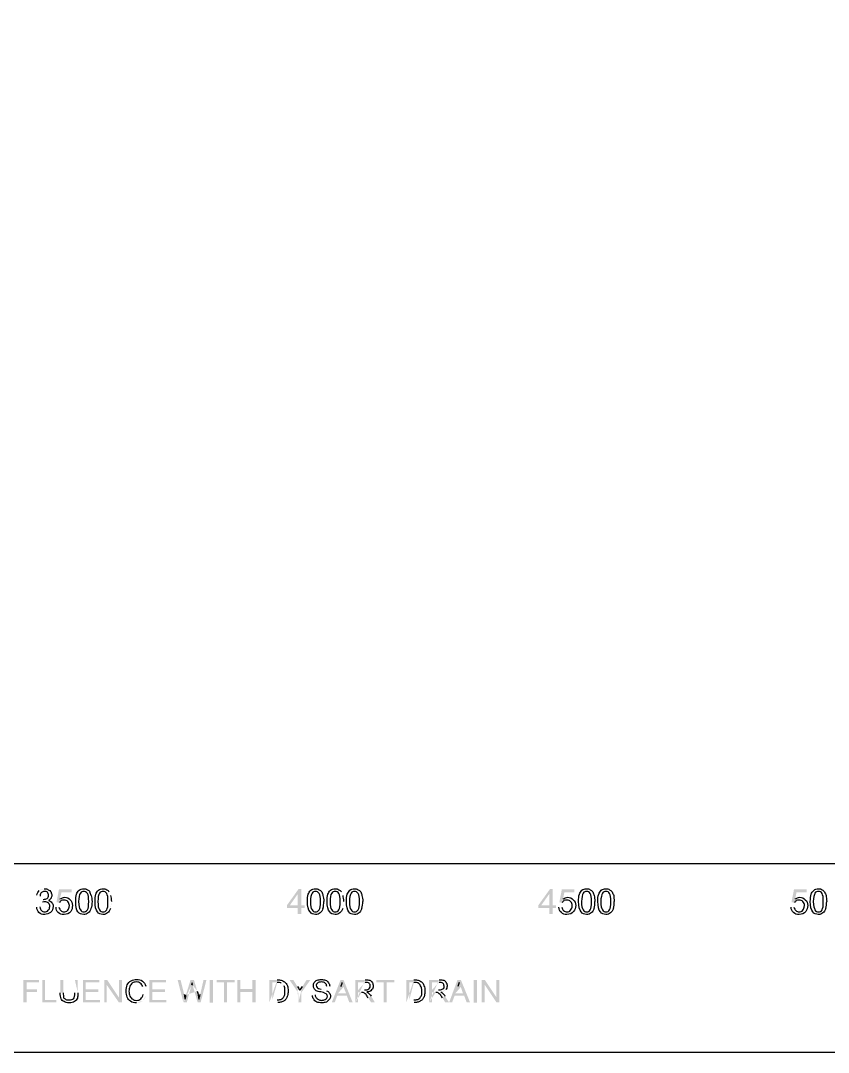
# Model space of a CAD drawing. Header units: feet. Extents: x -88.4 to -52.7, y -30 to -2.4.
# Drawn here: x -61.202 to -57.986, y -12.463 to -8.354 of the extents above; entities that cross this region are included whole.
import ezdxf

# ---------------------------------------------------------------- set-up
doc = ezdxf.new("R2010")
doc.units = ezdxf.units.FT
doc.header["$LTSCALE"] = 0.3
doc.header["$MEASUREMENT"] = 0
doc.layers.add('PDF_Geometry', color=7, linetype='Continuous')
doc.layers.add('PDF_Solid Fills', color=7, linetype='Continuous')

msp = doc.modelspace()

# ---------------------------------------------------------------- hatches: boundary and pattern name
at = {"layer": 'PDF_Solid Fills', "transparency": 33554559}
h = msp.add_hatch(color=256, dxfattribs=at)
h.paths.add_polyline_path([(-61.1375, -11.8856), (-61.1259, -11.8839)], flags=0)
h.paths.add_polyline_path([(-61.1142, -11.8656), (-61.1125, -11.8539)], flags=0)
h.paths.add_polyline_path([(-61.1242, -11.8406), (-61.1375, -11.8373)], flags=0)
h.paths.add_polyline_path([(-61.1075, -11.8122, 0.169271), (-61.1275, -11.8188)], flags=0)
h = msp.add_hatch(color=256, dxfattribs=at)
h.paths.add_polyline_path([(-61.0608, -11.8856), (-61.0491, -11.8856)], flags=0)
h.paths.add_polyline_path([(-61.0474, -11.8673), (-61.0591, -11.8656), (-61.0491, -11.8138), (-60.9991, -11.8138), (-60.9991, -11.8255), (-61.0391, -11.8255), (-61.0458, -11.8523)], flags=0)
h = msp.add_hatch(color=256, dxfattribs=at)
h.paths.add_polyline_path([(-60.8439, -11.8389, 0.001543), (-60.8489, -11.8238)], flags=0)
h.paths.add_polyline_path([(-60.8439, -11.8906, 0.059811), (-60.8406, -11.8623)], flags=0)
h = msp.add_hatch(color=256, dxfattribs=at)
h.paths.add_polyline_path([(-60.0983, -11.9124), (-60.0983, -11.8889), (-60.1416, -11.8889), (-60.1416, -11.8773), (-60.0949, -11.8122), (-60.0849, -11.8122), (-60.0849, -11.8773), (-60.0716, -11.8773), (-60.0716, -11.8889), (-60.0849, -11.8889), (-60.0849, -11.9124)], flags=0)
h.paths.add_polyline_path([(-60.0983, -11.8773), (-60.0983, -11.8322), (-60.1299, -11.8773)], flags=0)
h = msp.add_hatch(color=256, dxfattribs=at)
h.paths.add_polyline_path([(-59.9197, -11.8389, 0.001543), (-59.9247, -11.8238)], flags=0)
h.paths.add_polyline_path([(-59.9197, -11.8906, 0.059811), (-59.9164, -11.8623)], flags=0)
h = msp.add_hatch(color=256, dxfattribs=at)
h.paths.add_polyline_path([(-59.0973, -11.9124), (-59.0973, -11.8889), (-59.1407, -11.8889), (-59.1407, -11.8773), (-59.094, -11.8122), (-59.084, -11.8122), (-59.084, -11.8773), (-59.0707, -11.8773), (-59.0707, -11.8889), (-59.084, -11.8889), (-59.084, -11.9124)], flags=0)
h.paths.add_polyline_path([(-59.0973, -11.8773), (-59.0973, -11.8322), (-59.129, -11.8773)], flags=0)
h = msp.add_hatch(color=256, dxfattribs=at)
h.paths.add_polyline_path([(-59.0589, -11.8856), (-59.0472, -11.8856)], flags=0)
h.paths.add_polyline_path([(-59.0456, -11.8673), (-59.0572, -11.8656), (-59.0472, -11.8138), (-58.9972, -11.8138), (-58.9972, -11.8255), (-59.0372, -11.8255), (-59.0422, -11.8523)], flags=0)
h = msp.add_hatch(color=256, dxfattribs=at)
h.paths.add_polyline_path([(-58.1347, -11.8856), (-58.1231, -11.8856)], flags=0)
h.paths.add_polyline_path([(-58.1214, -11.8673), (-58.1331, -11.8656), (-58.1231, -11.8138), (-58.0731, -11.8138), (-58.0731, -11.8255), (-58.1131, -11.8255), (-58.1181, -11.8523)], flags=0)
for points in [[(-61.191, -12.2646), (-61.191, -12.1744), (-61.1293, -12.1744), (-61.1293, -12.1845), (-61.1776, -12.1845), (-61.1776, -12.2128), (-61.136, -12.2128), (-61.136, -12.2228), (-61.1776, -12.2228), (-61.1776, -12.2646)], [(-61.1159, -12.2646), (-61.1159, -12.1744), (-61.1042, -12.1744), (-61.1042, -12.2546), (-61.0591, -12.2546), (-61.0591, -12.2646)], [(-60.954, -12.2646), (-60.954, -12.1744), (-60.8889, -12.1744), (-60.8889, -12.1845), (-60.9423, -12.1845), (-60.9423, -12.2128), (-60.8922, -12.2128), (-60.8922, -12.2228), (-60.9423, -12.2228), (-60.9423, -12.2546), (-60.8856, -12.2546), (-60.8856, -12.2646)], [(-60.869, -12.2646), (-60.869, -12.1744), (-60.8573, -12.1744), (-60.8106, -12.2445), (-60.8106, -12.1744), (-60.7989, -12.1744), (-60.7989, -12.2646), (-60.8106, -12.2646), (-60.859, -12.1945), (-60.859, -12.2646)], [(-60.6888, -12.2646), (-60.6888, -12.1744), (-60.6237, -12.1744), (-60.6237, -12.1845), (-60.677, -12.1845), (-60.677, -12.2128), (-60.627, -12.2128), (-60.627, -12.2228), (-60.677, -12.2228), (-60.677, -12.2546), (-60.622, -12.2546), (-60.622, -12.2646)], [(-60.3918, -12.2646), (-60.3918, -12.1845), (-60.4218, -12.1845), (-60.4218, -12.1744), (-60.3501, -12.1744), (-60.3501, -12.1845), (-60.3801, -12.1845), (-60.3801, -12.2646)], [(-60.3385, -12.2646), (-60.3385, -12.1744), (-60.3268, -12.1744), (-60.3268, -12.2111), (-60.28, -12.2111), (-60.28, -12.1744), (-60.2667, -12.1744), (-60.2667, -12.2646), (-60.28, -12.2646), (-60.28, -12.2228), (-60.3268, -12.2228), (-60.3268, -12.2646)], [(-59.7563, -12.2646), (-59.7563, -12.1845), (-59.7863, -12.1845), (-59.7863, -12.1744), (-59.7146, -12.1744), (-59.7146, -12.1845), (-59.7446, -12.1845), (-59.7446, -12.2646)], [(-59.3659, -12.2646), (-59.3659, -12.1744), (-59.3541, -12.1744), (-59.3074, -12.2445), (-59.3074, -12.1744), (-59.2958, -12.1744), (-59.2958, -12.2646), (-59.3074, -12.2646), (-59.3541, -12.1945), (-59.3541, -12.2646)]]:
    msp.add_hatch(color=256, dxfattribs=at).paths.add_polyline_path(points)
h = msp.add_hatch(color=256, dxfattribs=at)
h.paths.add_polyline_path([(-60.9858, -12.1744), (-60.9741, -12.1744), (-60.9741, -12.2261)], flags=0)
h.paths.add_polyline_path([(-61.0441, -12.2261), (-61.0441, -12.1744), (-61.0324, -12.1744), (-61.0324, -12.2261)], flags=0)
h.paths.add_polyline_path([(-60.9858, -12.2261), (-60.9858, -12.1744)], flags=0)
h = msp.add_hatch(color=256, dxfattribs=at)
h.paths.add_polyline_path([(-60.7138, -12.2328), (-60.7021, -12.2361)], flags=0)
h.paths.add_polyline_path([(-60.7155, -12.2579, 0.121321), (-60.7021, -12.2361)], flags=0)
h.paths.add_polyline_path([(-60.7406, -12.2662, 0.165627), (-60.7155, -12.2579)], flags=0)
h.paths.add_polyline_path([(-60.7038, -12.1995), (-60.7155, -12.2011)], flags=0)
h = msp.add_hatch(color=256, dxfattribs=at)
h.paths.add_polyline_path([(-60.5537, -12.2646), (-60.577, -12.1744), (-60.5654, -12.1744), (-60.5504, -12.2328)], flags=0)
h.paths.add_polyline_path([(-60.5437, -12.2345), (-60.5254, -12.1744), (-60.5119, -12.1744), (-60.4986, -12.2195)], flags=0)
h.paths.add_polyline_path([(-60.4869, -12.2328), (-60.4736, -12.1744), (-60.4619, -12.1744), (-60.4852, -12.2646), (-60.4969, -12.2646), (-60.517, -12.1961)], flags=0)
h.paths.add_polyline_path([(-60.522, -12.1961), (-60.5404, -12.2646), (-60.5537, -12.2646)], flags=0)
h = msp.add_hatch(color=256, dxfattribs=at)
h.paths.add_polyline_path([(-60.2117, -12.2646), (-60.2117, -12.1744), (-60.18, -12.1744)], flags=0)
h.paths.add_polyline_path([(-60.1783, -12.2646), (-60.2117, -12.2646)], flags=0)
h.paths.add_polyline_path([(-60.2, -12.2546), (-60.18, -12.2546)], flags=0)
h.paths.add_polyline_path([(-60.1533, -12.1978, 0.107143), (-60.1649, -12.1861)], flags=0)
h.paths.add_polyline_path([(-60.18, -12.1845), (-60.2, -12.1845), (-60.2, -12.2546)], flags=0)
h = msp.add_hatch(color=256, dxfattribs=at)
h.paths.add_polyline_path([(-60.0966, -12.2646), (-60.0966, -12.2261), (-60.1316, -12.1744), (-60.1166, -12.1744), (-60.0999, -12.2011)], flags=0)
h.paths.add_polyline_path([(-60.0799, -12.2011), (-60.0632, -12.1744), (-60.0482, -12.1744), (-60.0849, -12.2261), (-60.0849, -12.2646), (-60.0966, -12.2646)], flags=0)
h = msp.add_hatch(color=256, dxfattribs=at)
h.paths.add_polyline_path([(-60.0398, -12.2361), (-60.0298, -12.2345)], flags=0)
h.paths.add_polyline_path([(-59.9715, -12.1995), (-59.9832, -12.2011)], flags=0)
h.paths.add_polyline_path([(-59.9848, -12.2178, 0.078975), (-60.0048, -12.2111)], flags=0)
h = msp.add_hatch(color=256, dxfattribs=at)
h.paths.add_polyline_path([(-59.9632, -12.2646), (-59.9282, -12.1744), (-59.9165, -12.1744), (-59.8798, -12.2646), (-59.8932, -12.2646), (-59.9032, -12.2378), (-59.9415, -12.2378), (-59.9515, -12.2646)], flags=0)
h.paths.add_polyline_path([(-59.9382, -12.2278), (-59.9065, -12.2278), (-59.9165, -12.2028)], flags=0)
h.paths.add_polyline_path([(-59.9232, -12.1845, 0.016763), (-59.9165, -12.2028)], flags=0)
h.paths.add_polyline_path([(-59.9282, -12.2011), (-59.9382, -12.2278)], flags=0)
h = msp.add_hatch(color=256, dxfattribs=at)
h.paths.add_polyline_path([(-59.8697, -12.2646), (-59.8697, -12.1744), (-59.8297, -12.1744)], flags=0)
h.paths.add_polyline_path([(-59.8064, -12.2395), (-59.7914, -12.2646), (-59.8064, -12.2646), (-59.8181, -12.2462)], flags=0)
h.paths.add_polyline_path([(-59.8447, -12.2245), (-59.8581, -12.2245), (-59.8581, -12.2646), (-59.8697, -12.2646)], flags=0)
h.paths.add_polyline_path([(-59.8581, -12.2145), (-59.8331, -12.2145)], flags=0)
h.paths.add_polyline_path([(-59.8297, -12.1845), (-59.8581, -12.1845), (-59.8581, -12.2145)], flags=0)
h = msp.add_hatch(color=256, dxfattribs=at)
h.paths.add_polyline_path([(-59.6662, -12.2646), (-59.6662, -12.1744), (-59.6362, -12.1744)], flags=0)
h.paths.add_polyline_path([(-59.6345, -12.2646), (-59.6662, -12.2646)], flags=0)
h.paths.add_polyline_path([(-59.6545, -12.2546), (-59.6362, -12.2546)], flags=0)
h.paths.add_polyline_path([(-59.6362, -12.1845), (-59.6545, -12.1845), (-59.6545, -12.2546)], flags=0)
h = msp.add_hatch(color=256, dxfattribs=at)
h.paths.add_polyline_path([(-59.5761, -12.2646), (-59.5761, -12.1744), (-59.5361, -12.1744)], flags=0)
h.paths.add_polyline_path([(-59.5294, -12.2228, 0.204455), (-59.5094, -12.2145)], flags=0)
h.paths.add_polyline_path([(-59.5127, -12.2395), (-59.496, -12.2646), (-59.5111, -12.2646), (-59.5227, -12.2462)], flags=0)
h.paths.add_polyline_path([(-59.5494, -12.2245), (-59.5644, -12.2245), (-59.5644, -12.2646), (-59.5761, -12.2646)], flags=0)
h.paths.add_polyline_path([(-59.5644, -12.2145), (-59.5377, -12.2145)], flags=0)
h.paths.add_polyline_path([(-59.5361, -12.1845), (-59.5644, -12.1845), (-59.5644, -12.2145)], flags=0)
h = msp.add_hatch(color=256, dxfattribs=at)
h.paths.add_polyline_path([(-59.496, -12.2646), (-59.4626, -12.1744), (-59.4493, -12.1744), (-59.4125, -12.2646), (-59.4259, -12.2646), (-59.4359, -12.2378), (-59.4743, -12.2378), (-59.4843, -12.2646)], flags=0)
h.paths.add_polyline_path([(-59.471, -12.2278), (-59.4409, -12.2278), (-59.4493, -12.2028)], flags=0)
h.paths.add_polyline_path([(-59.456, -12.1845, 0.016763), (-59.4493, -12.2028)], flags=0)
h.paths.add_polyline_path([(-59.461, -12.2011), (-59.471, -12.2278)], flags=0)

# ---------------------------------------------------------------- linework, layer by layer
at = {"layer": 'PDF_Geometry', "lineweight": 25}
for points in [[(-68.9998, -12.4632), (-68.9998, -2.4479), (-53.4855, -2.4479), (-53.4855, -12.4632)], [(-54.9868, -2.6983), (-54.9868, -11.7121), (-67.9989, -11.7121), (-67.9989, -2.6983)]]:
    msp.add_lwpolyline(points, close=True, dxfattribs=at)
for points in [[(-60.9208, -11.8389, 0.001543), (-60.9258, -11.8238)], [(-59.9982, -11.8906, 0.059811), (-59.9948, -11.8623)], [(-59.8431, -11.8906, 0.062997), (-59.8396, -11.8623)], [(-58.9189, -11.8906, 0.059811), (-58.9156, -11.8623)], [(-58.8421, -11.8906, 0.059811), (-58.8388, -11.8623)], [(-57.9963, -11.8906, 0.059811), (-57.993, -11.8623)]]:
    msp.add_lwpolyline(points, format="xyb", dxfattribs=at)
for points in [[(-61.1375, -11.8373), (-61.1359, -11.8288), (-61.1325, -11.8238), (-61.1275, -11.8188)], [(-61.1192, -11.8272), (-61.1225, -11.8288), (-61.1242, -11.8338), (-61.1242, -11.8406)], [(-61.1075, -11.8222), (-61.1109, -11.8222), (-61.1159, -11.8238), (-61.1192, -11.8272)], [(-61.1075, -11.8122), (-61.1009, -11.8122), (-61.0959, -11.8122), (-61.0925, -11.8155)], [(-61.0942, -11.8255), (-61.0975, -11.8238), (-61.1025, -11.8222), (-61.1075, -11.8222)], [(-61.0909, -11.8373), (-61.0909, -11.8338), (-61.0925, -11.8288), (-61.0942, -11.8255)], [(-61.0925, -11.8155), (-61.0875, -11.8172), (-61.0842, -11.8205), (-61.0809, -11.8255)], [(-61.0809, -11.8255), (-61.0792, -11.8288), (-61.0775, -11.8338), (-61.0775, -11.8373)], [(-60.9791, -11.8338), (-60.9774, -11.8272), (-60.9741, -11.8222), (-60.9691, -11.8172)], [(-60.9641, -11.8288), (-60.9691, -11.8355), (-60.9708, -11.8473), (-60.9708, -11.8623)], [(-60.9691, -11.8172), (-60.9641, -11.8138), (-60.9574, -11.8122), (-60.9508, -11.8122)], [(-60.9508, -11.8222), (-60.9558, -11.8222), (-60.9608, -11.8238), (-60.9641, -11.8288)], [(-60.9508, -11.8122), (-60.9458, -11.8122), (-60.9408, -11.8122), (-60.9358, -11.8155)], [(-60.9358, -11.8305), (-60.9408, -11.8255), (-60.9458, -11.8222), (-60.9508, -11.8222)], [(-60.9358, -11.8155), (-60.9324, -11.8172), (-60.9291, -11.8205), (-60.9258, -11.8238)], [(-60.9308, -11.8623), (-60.9308, -11.8473), (-60.9324, -11.8355), (-60.9358, -11.8305)], [(-60.9023, -11.8338), (-60.9007, -11.8272), (-60.8973, -11.8222), (-60.8923, -11.8172)], [(-60.8873, -11.8288), (-60.8923, -11.8355), (-60.894, -11.8473), (-60.894, -11.8623)], [(-60.8923, -11.8172), (-60.8873, -11.8138), (-60.8807, -11.8122), (-60.874, -11.8122)], [(-60.874, -11.8222), (-60.879, -11.8222), (-60.884, -11.8238), (-60.8873, -11.8288)], [(-60.874, -11.8122), (-60.869, -11.8122), (-60.864, -11.8122), (-60.859, -11.8155)], [(-60.859, -11.8305), (-60.864, -11.8255), (-60.8673, -11.8222), (-60.874, -11.8222)], [(-60.859, -11.8155), (-60.8557, -11.8172), (-60.8523, -11.8205), (-60.8489, -11.8238)], [(-60.854, -11.8623), (-60.854, -11.8473), (-60.8557, -11.8355), (-60.859, -11.8305)], [(-60.0565, -11.8338), (-60.0548, -11.8272), (-60.0515, -11.8222), (-60.0465, -11.8172)], [(-60.0415, -11.8288), (-60.0448, -11.8355), (-60.0482, -11.8473), (-60.0482, -11.8623)], [(-60.0465, -11.8172), (-60.0415, -11.8138), (-60.0348, -11.8122), (-60.0282, -11.8122)], [(-60.0282, -11.8222), (-60.0332, -11.8222), (-60.0382, -11.8238), (-60.0415, -11.8288)], [(-60.0282, -11.8122), (-60.0232, -11.8122), (-60.0182, -11.8122), (-60.0132, -11.8155)], [(-60.0132, -11.8305), (-60.0182, -11.8255), (-60.0215, -11.8222), (-60.0282, -11.8222)], [(-60.0132, -11.8155), (-60.0098, -11.8172), (-60.0065, -11.8205), (-60.0032, -11.8238)], [(-60.0082, -11.8623), (-60.0082, -11.8473), (-60.0098, -11.8355), (-60.0132, -11.8305)], [(-60.0032, -11.8238), (-60.0015, -11.8288), (-59.9982, -11.8338), (-59.9982, -11.8389)], [(-59.9782, -11.8338), (-59.9765, -11.8272), (-59.9732, -11.8222), (-59.9682, -11.8172)], [(-59.9632, -11.8288), (-59.9682, -11.8355), (-59.9698, -11.8473), (-59.9698, -11.8623)], [(-59.9682, -11.8172), (-59.9632, -11.8138), (-59.9565, -11.8122), (-59.9498, -11.8122)], [(-59.9498, -11.8222), (-59.9548, -11.8222), (-59.9598, -11.8238), (-59.9632, -11.8288)], [(-59.9498, -11.8122), (-59.9448, -11.8122), (-59.9398, -11.8122), (-59.9348, -11.8155)], [(-59.9348, -11.8305), (-59.9398, -11.8255), (-59.9432, -11.8222), (-59.9498, -11.8222)], [(-59.9348, -11.8155), (-59.9315, -11.8172), (-59.9282, -11.8205), (-59.9247, -11.8238)], [(-59.9298, -11.8623), (-59.9298, -11.8473), (-59.9315, -11.8355), (-59.9348, -11.8305)], [(-59.9014, -11.8338), (-59.8997, -11.8272), (-59.8947, -11.8222), (-59.8914, -11.8172)], [(-59.8864, -11.8288), (-59.8897, -11.8355), (-59.8931, -11.8473), (-59.8931, -11.8623)], [(-59.8914, -11.8172), (-59.8864, -11.8138), (-59.8797, -11.8122), (-59.8731, -11.8122)], [(-59.8731, -11.8222), (-59.8781, -11.8222), (-59.8831, -11.8238), (-59.8864, -11.8288)], [(-59.8731, -11.8122), (-59.8681, -11.8122), (-59.8631, -11.8122), (-59.8581, -11.8155)], [(-59.8581, -11.8305), (-59.8631, -11.8255), (-59.8664, -11.8222), (-59.8731, -11.8222)], [(-59.8581, -11.8155), (-59.8547, -11.8172), (-59.8514, -11.8205), (-59.8481, -11.8238)], [(-59.8531, -11.8623), (-59.8531, -11.8473), (-59.8547, -11.8355), (-59.8581, -11.8305)], [(-59.8481, -11.8238), (-59.8464, -11.8288), (-59.8431, -11.8338), (-59.8431, -11.8389)], [(-58.9772, -11.8338), (-58.9756, -11.8272), (-58.9722, -11.8222), (-58.9672, -11.8172)], [(-58.9622, -11.8288), (-58.9656, -11.8355), (-58.9689, -11.8473), (-58.9689, -11.8623)], [(-58.9672, -11.8172), (-58.9622, -11.8138), (-58.9556, -11.8122), (-58.9489, -11.8122)], [(-58.9489, -11.8222), (-58.9539, -11.8222), (-58.9589, -11.8238), (-58.9622, -11.8288)], [(-58.9489, -11.8122), (-58.9439, -11.8122), (-58.9389, -11.8122), (-58.9339, -11.8155)], [(-58.9339, -11.8305), (-58.9389, -11.8255), (-58.9422, -11.8222), (-58.9489, -11.8222)], [(-58.9339, -11.8155), (-58.9306, -11.8172), (-58.9272, -11.8205), (-58.9239, -11.8238)], [(-58.9289, -11.8623), (-58.9289, -11.8473), (-58.9306, -11.8355), (-58.9339, -11.8305)], [(-58.9239, -11.8238), (-58.9222, -11.8288), (-58.9189, -11.8338), (-58.9189, -11.8389)], [(-58.9005, -11.8338), (-58.8988, -11.8272), (-58.8938, -11.8222), (-58.8905, -11.8172)], [(-58.8855, -11.8288), (-58.8888, -11.8355), (-58.8921, -11.8473), (-58.8921, -11.8623)], [(-58.8905, -11.8172), (-58.8855, -11.8138), (-58.8788, -11.8122), (-58.8721, -11.8122)], [(-58.8721, -11.8222), (-58.8771, -11.8222), (-58.8821, -11.8238), (-58.8855, -11.8288)], [(-58.8721, -11.8122), (-58.8655, -11.8122), (-58.8621, -11.8122), (-58.8571, -11.8155)], [(-58.8571, -11.8305), (-58.8605, -11.8255), (-58.8655, -11.8222), (-58.8721, -11.8222)], [(-58.8571, -11.8155), (-58.8538, -11.8172), (-58.8505, -11.8205), (-58.8471, -11.8238)], [(-58.8521, -11.8623), (-58.8521, -11.8473), (-58.8538, -11.8355), (-58.8571, -11.8305)], [(-58.8471, -11.8238), (-58.8455, -11.8288), (-58.8421, -11.8338), (-58.8405, -11.8389)], [(-58.0547, -11.8338), (-58.0531, -11.8272), (-58.048, -11.8222), (-58.043, -11.8172)], [(-58.0396, -11.8288), (-58.043, -11.8355), (-58.0463, -11.8473), (-58.0463, -11.8623)], [(-58.043, -11.8172), (-58.0396, -11.8138), (-58.033, -11.8122), (-58.0263, -11.8122)], [(-58.0263, -11.8222), (-58.0313, -11.8222), (-58.0363, -11.8238), (-58.0396, -11.8288)], [(-58.0263, -11.8122), (-58.0196, -11.8122), (-58.0163, -11.8122), (-58.0113, -11.8155)], [(-58.0113, -11.8305), (-58.0146, -11.8255), (-58.0196, -11.8222), (-58.0263, -11.8222)], [(-58.0113, -11.8155), (-58.008, -11.8172), (-58.0046, -11.8205), (-58.0013, -11.8238)], [(-58.0063, -11.8623), (-58.0063, -11.8473), (-58.008, -11.8355), (-58.0113, -11.8305)], [(-58.0013, -11.8238), (-57.9996, -11.8288), (-57.9963, -11.8338), (-57.9946, -11.8389)], [(-61.1059, -11.8639), (-61.1075, -11.8639), (-61.1109, -11.8639), (-61.1142, -11.8656)], [(-61.1125, -11.8539), (-61.1125, -11.8539), (-61.1109, -11.8539), (-61.1109, -11.8539)], [(-61.1109, -11.8539), (-61.1059, -11.8539), (-61.1009, -11.8523), (-61.0959, -11.8506)], [(-61.0909, -11.8689), (-61.0959, -11.8656), (-61.0992, -11.8639), (-61.1059, -11.8639)], [(-61.0959, -11.8506), (-61.0925, -11.8473), (-61.0909, -11.8439), (-61.0909, -11.8373)], [(-61.0809, -11.8489), (-61.0842, -11.8539), (-61.0875, -11.8556), (-61.0909, -11.8589)], [(-61.0909, -11.8589), (-61.0859, -11.8589), (-61.0809, -11.8623), (-61.0775, -11.8673)], [(-61.0859, -11.8823), (-61.0859, -11.8773), (-61.0875, -11.8723), (-61.0909, -11.8689)], [(-61.0775, -11.8373), (-61.0775, -11.8423), (-61.0792, -11.8456), (-61.0809, -11.8489)], [(-61.0775, -11.8673), (-61.0741, -11.8706), (-61.0724, -11.8756), (-61.0724, -11.8823)], [(-61.0408, -11.8589), (-61.0441, -11.8606), (-61.0458, -11.8639), (-61.0474, -11.8673)], [(-61.0458, -11.8523), (-61.0391, -11.8489), (-61.0324, -11.8456), (-61.0258, -11.8456)], [(-61.0291, -11.8573), (-61.0341, -11.8573), (-61.0374, -11.8573), (-61.0408, -11.8589)], [(-61.0141, -11.8623), (-61.0174, -11.8589), (-61.0224, -11.8573), (-61.0291, -11.8573)], [(-61.0258, -11.8456), (-61.0174, -11.8456), (-61.0108, -11.8489), (-61.0041, -11.8556)], [(-61.0074, -11.8789), (-61.0074, -11.8723), (-61.0108, -11.8673), (-61.0141, -11.8623)], [(-61.0041, -11.8556), (-60.9974, -11.8606), (-60.9958, -11.8689), (-60.9958, -11.8789)], [(-60.9824, -11.8623), (-60.9824, -11.8506), (-60.9824, -11.8423), (-60.9791, -11.8338)], [(-60.9741, -11.9039), (-60.9808, -11.8956), (-60.9824, -11.8823), (-60.9824, -11.8623)], [(-60.9708, -11.8623), (-60.9708, -11.8789), (-60.9691, -11.8906), (-60.9641, -11.8956)], [(-60.9358, -11.8956), (-60.9324, -11.8906), (-60.9308, -11.8789), (-60.9308, -11.8623)], [(-60.9174, -11.8623), (-60.9174, -11.8739), (-60.9191, -11.8839), (-60.9224, -11.8906)], [(-60.9208, -11.8389), (-60.9191, -11.8456), (-60.9174, -11.8523), (-60.9174, -11.8623)], [(-60.9057, -11.8623), (-60.9057, -11.8506), (-60.9057, -11.8423), (-60.9023, -11.8338)], [(-60.8957, -11.9039), (-60.9023, -11.8956), (-60.9057, -11.8823), (-60.9057, -11.8623)], [(-60.894, -11.8623), (-60.894, -11.8789), (-60.8923, -11.8906), (-60.8873, -11.8956)], [(-60.859, -11.8956), (-60.8557, -11.8906), (-60.854, -11.8789), (-60.854, -11.8623)], [(-60.8439, -11.8389), (-60.8422, -11.8456), (-60.8406, -11.8523), (-60.8406, -11.8623)], [(-60.0598, -11.8623), (-60.0598, -11.8506), (-60.0598, -11.8423), (-60.0565, -11.8338)], [(-60.0498, -11.9039), (-60.0565, -11.8956), (-60.0598, -11.8823), (-60.0598, -11.8623)], [(-60.0482, -11.8623), (-60.0482, -11.8789), (-60.0465, -11.8906), (-60.0415, -11.8956)], [(-60.0132, -11.8956), (-60.0098, -11.8906), (-60.0082, -11.8789), (-60.0082, -11.8623)], [(-59.9982, -11.8389), (-59.9965, -11.8456), (-59.9948, -11.8523), (-59.9948, -11.8623)], [(-59.9815, -11.8623), (-59.9815, -11.8506), (-59.9815, -11.8423), (-59.9782, -11.8338)], [(-59.9715, -11.9039), (-59.9782, -11.8956), (-59.9815, -11.8823), (-59.9815, -11.8623)], [(-59.9698, -11.8623), (-59.9698, -11.8789), (-59.9682, -11.8906), (-59.9632, -11.8956)], [(-59.9348, -11.8956), (-59.9315, -11.8906), (-59.9298, -11.8789), (-59.9298, -11.8623)], [(-59.9197, -11.8389), (-59.9181, -11.8456), (-59.9164, -11.8523), (-59.9164, -11.8623)], [(-59.9047, -11.8623), (-59.9047, -11.8506), (-59.9047, -11.8423), (-59.9014, -11.8338)], [(-59.8947, -11.9039), (-59.9014, -11.8956), (-59.9047, -11.8823), (-59.9047, -11.8623)], [(-59.8931, -11.8623), (-59.8931, -11.8789), (-59.8914, -11.8906), (-59.8864, -11.8956)], [(-59.8581, -11.8956), (-59.8547, -11.8906), (-59.8531, -11.8789), (-59.8531, -11.8623)], [(-59.8431, -11.8389), (-59.8413, -11.8456), (-59.8396, -11.8523), (-59.8396, -11.8623)], [(-59.0389, -11.8589), (-59.0406, -11.8606), (-59.0439, -11.8639), (-59.0456, -11.8673)], [(-59.0422, -11.8523), (-59.0372, -11.8489), (-59.0306, -11.8456), (-59.0239, -11.8456)], [(-59.0272, -11.8573), (-59.0306, -11.8573), (-59.0356, -11.8573), (-59.0389, -11.8589)], [(-59.0122, -11.8623), (-59.0156, -11.8589), (-59.0206, -11.8573), (-59.0272, -11.8573)], [(-59.0239, -11.8456), (-59.0156, -11.8456), (-59.0072, -11.8489), (-59.0022, -11.8556)], [(-59.0056, -11.8789), (-59.0056, -11.8723), (-59.0072, -11.8673), (-59.0122, -11.8623)], [(-59.0022, -11.8556), (-58.9956, -11.8606), (-58.9922, -11.8689), (-58.9922, -11.8789)], [(-58.9806, -11.8623), (-58.9806, -11.8506), (-58.9806, -11.8423), (-58.9772, -11.8338)], [(-58.9706, -11.9039), (-58.9772, -11.8956), (-58.9806, -11.8823), (-58.9806, -11.8623)], [(-58.9689, -11.8623), (-58.9689, -11.8789), (-58.9672, -11.8906), (-58.9622, -11.8956)], [(-58.9339, -11.8956), (-58.9306, -11.8906), (-58.9289, -11.8789), (-58.9289, -11.8623)], [(-58.9189, -11.8389), (-58.9172, -11.8456), (-58.9156, -11.8523), (-58.9156, -11.8623)], [(-58.9038, -11.8623), (-58.9038, -11.8506), (-58.9038, -11.8423), (-58.9005, -11.8338)], [(-58.8938, -11.9039), (-58.9005, -11.8956), (-58.9038, -11.8823), (-58.9038, -11.8623)], [(-58.8921, -11.8623), (-58.8921, -11.8789), (-58.8905, -11.8906), (-58.8855, -11.8956)], [(-58.8571, -11.8956), (-58.8538, -11.8906), (-58.8521, -11.8789), (-58.8521, -11.8623)], [(-58.8405, -11.8389), (-58.8405, -11.8456), (-58.8388, -11.8523), (-58.8388, -11.8623)], [(-58.1147, -11.8589), (-58.1164, -11.8606), (-58.1197, -11.8639), (-58.1214, -11.8673)], [(-58.1181, -11.8523), (-58.1131, -11.8489), (-58.1064, -11.8456), (-58.0997, -11.8456)], [(-58.1031, -11.8573), (-58.1064, -11.8573), (-58.1114, -11.8573), (-58.1147, -11.8589)], [(-58.0881, -11.8623), (-58.0914, -11.8589), (-58.0964, -11.8573), (-58.1031, -11.8573)], [(-58.0997, -11.8456), (-58.0914, -11.8456), (-58.0831, -11.8489), (-58.0781, -11.8556)], [(-58.0814, -11.8789), (-58.0814, -11.8723), (-58.0831, -11.8673), (-58.0881, -11.8623)], [(-58.0781, -11.8556), (-58.0714, -11.8606), (-58.0681, -11.8689), (-58.0681, -11.8789)], [(-58.0581, -11.8623), (-58.0581, -11.8506), (-58.0564, -11.8423), (-58.0547, -11.8338)], [(-58.048, -11.9039), (-58.0547, -11.8956), (-58.0581, -11.8823), (-58.0581, -11.8623)], [(-58.0463, -11.8623), (-58.0463, -11.8789), (-58.043, -11.8906), (-58.0396, -11.8956)], [(-58.0113, -11.8956), (-58.008, -11.8906), (-58.0063, -11.8789), (-58.0063, -11.8623)], [(-57.9946, -11.8389), (-57.9946, -11.8456), (-57.993, -11.8523), (-57.993, -11.8623)], [(-61.1292, -11.9057), (-61.1342, -11.9006), (-61.1375, -11.8939), (-61.1375, -11.8856)], [(-61.1059, -11.9141), (-61.1159, -11.9141), (-61.1225, -11.9124), (-61.1292, -11.9057)], [(-61.1259, -11.8839), (-61.1242, -11.8906), (-61.1225, -11.8956), (-61.1192, -11.8989)], [(-61.1192, -11.8989), (-61.1159, -11.9023), (-61.1109, -11.9039), (-61.1059, -11.9039)], [(-61.1059, -11.9039), (-61.1009, -11.9039), (-61.0959, -11.9023), (-61.0925, -11.8973)], [(-61.0825, -11.9057), (-61.0892, -11.9107), (-61.0975, -11.9141), (-61.1059, -11.9141)], [(-61.0925, -11.8973), (-61.0875, -11.8939), (-61.0859, -11.8889), (-61.0859, -11.8823)], [(-61.0724, -11.8823), (-61.0724, -11.8923), (-61.0759, -11.8989), (-61.0825, -11.9057)], [(-61.0524, -11.9057), (-61.0574, -11.9006), (-61.0608, -11.8939), (-61.0608, -11.8856)], [(-61.0291, -11.9141), (-61.0391, -11.9141), (-61.0458, -11.9124), (-61.0524, -11.9057)], [(-61.0491, -11.8856), (-61.0474, -11.8906), (-61.0458, -11.8956), (-61.0424, -11.8989)], [(-61.0424, -11.8989), (-61.0391, -11.9023), (-61.0341, -11.9039), (-61.0291, -11.9039)], [(-61.0291, -11.9039), (-61.0241, -11.9039), (-61.0191, -11.9023), (-61.0141, -11.8973)], [(-61.0024, -11.9023), (-61.0091, -11.9107), (-61.0174, -11.9141), (-61.0291, -11.9141)], [(-61.0141, -11.8973), (-61.0108, -11.8923), (-61.0074, -11.8873), (-61.0074, -11.8789)], [(-60.9958, -11.8789), (-60.9958, -11.8873), (-60.9974, -11.8956), (-61.0024, -11.9023)], [(-60.9508, -11.9141), (-60.9608, -11.9141), (-60.9674, -11.9107), (-60.9741, -11.9039)], [(-60.9641, -11.8956), (-60.9608, -11.9006), (-60.9558, -11.9039), (-60.9508, -11.9039)], [(-60.9508, -11.9039), (-60.9458, -11.9039), (-60.9408, -11.9006), (-60.9358, -11.8956)], [(-60.9324, -11.9074), (-60.9374, -11.9124), (-60.9441, -11.9141), (-60.9508, -11.9141)], [(-60.9224, -11.8906), (-60.9241, -11.8989), (-60.9274, -11.9039), (-60.9324, -11.9074)], [(-60.874, -11.9141), (-60.884, -11.9141), (-60.8907, -11.9107), (-60.8957, -11.9039)], [(-60.8873, -11.8956), (-60.884, -11.9006), (-60.879, -11.9039), (-60.874, -11.9039)], [(-60.874, -11.9039), (-60.8673, -11.9039), (-60.864, -11.9006), (-60.859, -11.8956)], [(-60.8557, -11.9074), (-60.8607, -11.9124), (-60.8657, -11.9141), (-60.874, -11.9141)], [(-60.8439, -11.8906), (-60.8472, -11.8989), (-60.8506, -11.9039), (-60.8557, -11.9074)], [(-60.0282, -11.9141), (-60.0382, -11.9141), (-60.0448, -11.9107), (-60.0498, -11.9039)], [(-60.0415, -11.8956), (-60.0382, -11.9006), (-60.0332, -11.9039), (-60.0282, -11.9039)], [(-60.0282, -11.9039), (-60.0215, -11.9039), (-60.0182, -11.9006), (-60.0132, -11.8956)], [(-60.0098, -11.9074), (-60.0148, -11.9124), (-60.0198, -11.9141), (-60.0282, -11.9141)], [(-59.9982, -11.8906), (-60.0015, -11.8989), (-60.0048, -11.9039), (-60.0098, -11.9074)], [(-59.9498, -11.9141), (-59.9598, -11.9141), (-59.9665, -11.9107), (-59.9715, -11.9039)], [(-59.9632, -11.8956), (-59.9598, -11.9006), (-59.9548, -11.9039), (-59.9498, -11.9039)], [(-59.9498, -11.9039), (-59.9432, -11.9039), (-59.9398, -11.9006), (-59.9348, -11.8956)], [(-59.9315, -11.9074), (-59.9365, -11.9124), (-59.9415, -11.9141), (-59.9498, -11.9141)], [(-59.9197, -11.8906), (-59.9231, -11.8989), (-59.9264, -11.9039), (-59.9315, -11.9074)], [(-59.8731, -11.9141), (-59.8831, -11.9141), (-59.8897, -11.9107), (-59.8947, -11.9039)], [(-59.8864, -11.8956), (-59.8831, -11.9006), (-59.8781, -11.9039), (-59.8731, -11.9039)], [(-59.8731, -11.9039), (-59.8664, -11.9039), (-59.8631, -11.9006), (-59.8581, -11.8956)], [(-59.8547, -11.9074), (-59.8597, -11.9124), (-59.8647, -11.9141), (-59.8731, -11.9141)], [(-59.8431, -11.8906), (-59.8464, -11.8989), (-59.8497, -11.9039), (-59.8547, -11.9074)], [(-59.0489, -11.9057), (-59.0556, -11.9006), (-59.0589, -11.8939), (-59.0589, -11.8856)], [(-59.0272, -11.9141), (-59.0356, -11.9141), (-59.0439, -11.9124), (-59.0489, -11.9057)], [(-59.0472, -11.8856), (-59.0456, -11.8906), (-59.0439, -11.8956), (-59.0406, -11.8989)], [(-59.0406, -11.8989), (-59.0356, -11.9023), (-59.0322, -11.9039), (-59.0272, -11.9039)], [(-59.0272, -11.9039), (-59.0206, -11.9039), (-59.0156, -11.9023), (-59.0122, -11.8973)], [(-59.0006, -11.9023), (-59.0072, -11.9107), (-59.0156, -11.9141), (-59.0272, -11.9141)], [(-59.0122, -11.8973), (-59.0089, -11.8923), (-59.0056, -11.8873), (-59.0056, -11.8789)], [(-58.9922, -11.8789), (-58.9922, -11.8873), (-58.9956, -11.8956), (-59.0006, -11.9023)], [(-58.9489, -11.9141), (-58.9589, -11.9141), (-58.9656, -11.9107), (-58.9706, -11.9039)], [(-58.9622, -11.8956), (-58.9589, -11.9006), (-58.9539, -11.9039), (-58.9489, -11.9039)], [(-58.9489, -11.9039), (-58.9422, -11.9039), (-58.9389, -11.9006), (-58.9339, -11.8956)], [(-58.9306, -11.9074), (-58.9356, -11.9124), (-58.9406, -11.9141), (-58.9489, -11.9141)], [(-58.9189, -11.8906), (-58.9222, -11.8989), (-58.9256, -11.9039), (-58.9306, -11.9074)], [(-58.8721, -11.9141), (-58.8805, -11.9141), (-58.8888, -11.9107), (-58.8938, -11.9039)], [(-58.8855, -11.8956), (-58.8821, -11.9006), (-58.8771, -11.9039), (-58.8721, -11.9039)], [(-58.8721, -11.9039), (-58.8655, -11.9039), (-58.8605, -11.9006), (-58.8571, -11.8956)], [(-58.8538, -11.9074), (-58.8588, -11.9124), (-58.8638, -11.9141), (-58.8721, -11.9141)], [(-58.8421, -11.8906), (-58.8455, -11.8989), (-58.8488, -11.9039), (-58.8538, -11.9074)], [(-58.1247, -11.9057), (-58.1314, -11.9006), (-58.1347, -11.8939), (-58.1347, -11.8856)], [(-58.1031, -11.9141), (-58.1114, -11.9141), (-58.1197, -11.9124), (-58.1247, -11.9057)], [(-58.1231, -11.8856), (-58.1214, -11.8906), (-58.1197, -11.8956), (-58.1164, -11.8989)], [(-58.1164, -11.8989), (-58.1114, -11.9023), (-58.1081, -11.9039), (-58.1031, -11.9039)], [(-58.1031, -11.9039), (-58.0964, -11.9039), (-58.0914, -11.9023), (-58.0881, -11.8973)], [(-58.0764, -11.9023), (-58.0831, -11.9107), (-58.0914, -11.9141), (-58.1031, -11.9141)], [(-58.0881, -11.8973), (-58.0847, -11.8923), (-58.0814, -11.8873), (-58.0814, -11.8789)], [(-58.0681, -11.8789), (-58.0681, -11.8873), (-58.0714, -11.8956), (-58.0764, -11.9023)], [(-58.0263, -11.9141), (-58.0346, -11.9141), (-58.043, -11.9107), (-58.048, -11.9039)], [(-58.0396, -11.8956), (-58.0363, -11.9006), (-58.0313, -11.9039), (-58.0263, -11.9039)], [(-58.0263, -11.9039), (-58.0196, -11.9039), (-58.0146, -11.9006), (-58.0113, -11.8956)], [(-58.008, -11.9074), (-58.013, -11.9124), (-58.018, -11.9141), (-58.0263, -11.9141)], [(-57.9963, -11.8906), (-57.9996, -11.8989), (-58.003, -11.9039), (-58.008, -11.9074)], [(-60.7822, -12.2195), (-60.7822, -12.2095), (-60.7806, -12.2011), (-60.7772, -12.1945)], [(-60.7772, -12.1945), (-60.7739, -12.1878), (-60.7689, -12.1828), (-60.7622, -12.1778)], [(-60.7672, -12.2011), (-60.7689, -12.2078), (-60.7706, -12.2128), (-60.7706, -12.2195)], [(-60.7572, -12.1878), (-60.7622, -12.1911), (-60.7656, -12.1961), (-60.7672, -12.2011)], [(-60.7622, -12.1778), (-60.7556, -12.1744), (-60.7472, -12.1727), (-60.7406, -12.1727)], [(-60.7406, -12.1828), (-60.7472, -12.1828), (-60.7522, -12.1845), (-60.7572, -12.1878)], [(-60.7406, -12.1727), (-60.7305, -12.1727), (-60.7238, -12.1744), (-60.7171, -12.1795)], [(-60.7255, -12.1878), (-60.7288, -12.1845), (-60.7338, -12.1828), (-60.7406, -12.1828)], [(-60.7155, -12.2011), (-60.7188, -12.1961), (-60.7205, -12.1911), (-60.7255, -12.1878)], [(-60.7171, -12.1795), (-60.7105, -12.1845), (-60.7071, -12.1911), (-60.7038, -12.1995)], [(-60.5187, -12.1861), (-60.5204, -12.1895), (-60.5204, -12.1928), (-60.522, -12.1961)], [(-60.517, -12.1961), (-60.5187, -12.1895), (-60.5187, -12.1861), (-60.5187, -12.1861)], [(-60.18, -12.1744), (-60.1733, -12.1744), (-60.1683, -12.1744), (-60.1649, -12.176)], [(-60.1649, -12.1861), (-60.1683, -12.1861), (-60.1733, -12.1845), (-60.18, -12.1845)], [(-60.1649, -12.176), (-60.1599, -12.176), (-60.1549, -12.1795), (-60.1516, -12.1828)], [(-60.1499, -12.2195), (-60.1499, -12.2095), (-60.1499, -12.2028), (-60.1533, -12.1978)], [(-60.1516, -12.1828), (-60.1466, -12.1861), (-60.1433, -12.1911), (-60.1399, -12.1978)], [(-60.1399, -12.1978), (-60.1383, -12.2045), (-60.1366, -12.2111), (-60.1366, -12.2195)], [(-60.0999, -12.2011), (-60.0966, -12.2061), (-60.0933, -12.2111), (-60.0899, -12.2161)], [(-60.0899, -12.2161), (-60.0866, -12.2128), (-60.0833, -12.2061), (-60.0799, -12.2011)], [(-60.0365, -12.1978), (-60.0365, -12.1928), (-60.0365, -12.1895), (-60.0332, -12.1845)], [(-60.0332, -12.2095), (-60.0365, -12.2061), (-60.0365, -12.2011), (-60.0365, -12.1978)], [(-60.0332, -12.1845), (-60.0298, -12.1811), (-60.0265, -12.1778), (-60.0215, -12.176)], [(-60.0198, -12.1878), (-60.0232, -12.1895), (-60.0248, -12.1928), (-60.0248, -12.1961)], [(-60.0248, -12.1961), (-60.0248, -12.1995), (-60.0248, -12.2028), (-60.0215, -12.2045)], [(-60.0215, -12.176), (-60.0165, -12.1744), (-60.0115, -12.1727), (-60.0048, -12.1727)], [(-60.0048, -12.1828), (-60.0115, -12.1828), (-60.0165, -12.1845), (-60.0198, -12.1878)], [(-60.0048, -12.1727), (-59.9982, -12.1727), (-59.9932, -12.1744), (-59.9882, -12.176)], [(-59.9898, -12.1878), (-59.9932, -12.1845), (-59.9982, -12.1828), (-60.0048, -12.1828)], [(-59.9832, -12.2011), (-59.9832, -12.1945), (-59.9848, -12.1911), (-59.9898, -12.1878)], [(-59.9882, -12.176), (-59.9832, -12.1778), (-59.9782, -12.1811), (-59.9765, -12.1861)], [(-59.9765, -12.1861), (-59.9732, -12.1895), (-59.9715, -12.1945), (-59.9715, -12.1995)], [(-59.9232, -12.1845), (-59.9232, -12.1895), (-59.9248, -12.1961), (-59.9282, -12.2011)], [(-59.8297, -12.1744), (-59.8231, -12.1744), (-59.8164, -12.1744), (-59.8114, -12.176)], [(-59.8147, -12.1878), (-59.8181, -12.1861), (-59.8231, -12.1845), (-59.8297, -12.1845)], [(-59.8097, -12.1995), (-59.8097, -12.1945), (-59.8114, -12.1911), (-59.8147, -12.1878)], [(-59.8131, -12.2078), (-59.8114, -12.2045), (-59.8097, -12.2011), (-59.8097, -12.1995)], [(-59.8114, -12.176), (-59.8081, -12.1778), (-59.8047, -12.1811), (-59.8014, -12.1861)], [(-59.7981, -12.1995), (-59.7981, -12.2061), (-59.7997, -12.2111), (-59.8047, -12.2145)], [(-59.8014, -12.1861), (-59.7997, -12.1895), (-59.7981, -12.1945), (-59.7981, -12.1995)], [(-59.6362, -12.1744), (-59.6279, -12.1744), (-59.6229, -12.1744), (-59.6195, -12.176)], [(-59.6195, -12.1861), (-59.6229, -12.1861), (-59.6279, -12.1845), (-59.6362, -12.1845)], [(-59.6195, -12.176), (-59.6144, -12.176), (-59.6094, -12.1795), (-59.6061, -12.1828)], [(-59.6094, -12.1978), (-59.6127, -12.1928), (-59.6161, -12.1895), (-59.6195, -12.1861)], [(-59.6044, -12.2195), (-59.6044, -12.2095), (-59.6061, -12.2028), (-59.6094, -12.1978)], [(-59.6061, -12.1828), (-59.6011, -12.1861), (-59.5977, -12.1911), (-59.5961, -12.1978)], [(-59.5961, -12.1978), (-59.5927, -12.2045), (-59.5927, -12.2111), (-59.5927, -12.2195)], [(-59.5361, -12.1744), (-59.5277, -12.1744), (-59.5211, -12.1744), (-59.5177, -12.176)], [(-59.5211, -12.1878), (-59.5244, -12.1861), (-59.5294, -12.1845), (-59.5361, -12.1845)], [(-59.5161, -12.1995), (-59.5161, -12.1945), (-59.5177, -12.1911), (-59.5211, -12.1878)], [(-59.5177, -12.176), (-59.5127, -12.1778), (-59.5094, -12.1811), (-59.5077, -12.1861)], [(-59.5177, -12.2078), (-59.5161, -12.2045), (-59.5161, -12.2011), (-59.5161, -12.1995)], [(-59.5043, -12.1995), (-59.5043, -12.2061), (-59.506, -12.2111), (-59.5094, -12.2145)], [(-59.5077, -12.1861), (-59.5043, -12.1895), (-59.5043, -12.1945), (-59.5043, -12.1995)], [(-59.456, -12.1845), (-59.4576, -12.1895), (-59.4593, -12.1961), (-59.461, -12.2011)], [(-61.0408, -12.2496), (-61.0424, -12.2428), (-61.0441, -12.2361), (-61.0441, -12.2261)], [(-61.0324, -12.2261), (-61.0324, -12.2345), (-61.0308, -12.2395), (-61.0308, -12.2445)], [(-60.9908, -12.2496), (-60.9874, -12.2462), (-60.9858, -12.2378), (-60.9858, -12.2261)], [(-60.9741, -12.2261), (-60.9741, -12.2361), (-60.9741, -12.2428), (-60.9758, -12.2479)], [(-60.7772, -12.2428), (-60.7806, -12.2361), (-60.7822, -12.2278), (-60.7822, -12.2195)], [(-60.7639, -12.2596), (-60.7706, -12.2562), (-60.7739, -12.2512), (-60.7772, -12.2428)], [(-60.7706, -12.2195), (-60.7706, -12.2261), (-60.7689, -12.2328), (-60.7672, -12.2395)], [(-60.7672, -12.2395), (-60.7639, -12.2445), (-60.7606, -12.2496), (-60.7556, -12.2512)], [(-60.7238, -12.2496), (-60.7188, -12.2462), (-60.7155, -12.2411), (-60.7138, -12.2328)], [(-60.5504, -12.2328), (-60.5504, -12.2395), (-60.5487, -12.2462), (-60.547, -12.2512)], [(-60.547, -12.2512), (-60.5454, -12.2428), (-60.5437, -12.2361), (-60.5437, -12.2345)], [(-60.4986, -12.2195), (-60.4952, -12.2311), (-60.4936, -12.2411), (-60.4919, -12.2512)], [(-60.4919, -12.2512), (-60.4902, -12.2462), (-60.4886, -12.2395), (-60.4869, -12.2328)], [(-60.1583, -12.2479), (-60.1549, -12.2445), (-60.1533, -12.2411), (-60.1516, -12.2361)], [(-60.1516, -12.2361), (-60.1499, -12.2311), (-60.1499, -12.2261), (-60.1499, -12.2195)], [(-60.1399, -12.2378), (-60.1416, -12.2428), (-60.1433, -12.2462), (-60.1449, -12.2496)], [(-60.1366, -12.2195), (-60.1366, -12.2261), (-60.1383, -12.2311), (-60.1399, -12.2378)], [(-60.0348, -12.2512), (-60.0382, -12.2479), (-60.0398, -12.2411), (-60.0398, -12.2361)], [(-60.0248, -12.2178), (-60.0282, -12.2145), (-60.0315, -12.2128), (-60.0332, -12.2095)], [(-60.0298, -12.2345), (-60.0282, -12.2395), (-60.0282, -12.2428), (-60.0248, -12.2462)], [(-60.0065, -12.2228), (-60.0148, -12.2211), (-60.0215, -12.2195), (-60.0248, -12.2178)], [(-60.0215, -12.2045), (-60.0198, -12.2078), (-60.0132, -12.2095), (-60.0048, -12.2111)], [(-59.9915, -12.2278), (-59.9932, -12.2261), (-59.9982, -12.2245), (-60.0065, -12.2228)], [(-59.9832, -12.2328), (-59.9848, -12.2311), (-59.9865, -12.2295), (-59.9915, -12.2278)], [(-59.9848, -12.2178), (-59.9782, -12.2195), (-59.9748, -12.2228), (-59.9732, -12.2261)], [(-59.9798, -12.2395), (-59.9798, -12.2378), (-59.9815, -12.2345), (-59.9832, -12.2328)], [(-59.9832, -12.2479), (-59.9815, -12.2462), (-59.9798, -12.2428), (-59.9798, -12.2395)], [(-59.9732, -12.2261), (-59.9698, -12.2295), (-59.9682, -12.2345), (-59.9682, -12.2395)], [(-59.9682, -12.2395), (-59.9682, -12.2445), (-59.9698, -12.2479), (-59.9732, -12.2529)], [(-59.8381, -12.2245), (-59.8397, -12.2245), (-59.8414, -12.2245), (-59.8447, -12.2245)], [(-59.8331, -12.2278), (-59.8347, -12.2261), (-59.8364, -12.2261), (-59.8381, -12.2245)], [(-59.8331, -12.2145), (-59.8281, -12.2145), (-59.8231, -12.2145), (-59.8197, -12.2128)], [(-59.8264, -12.2328), (-59.8281, -12.2311), (-59.8314, -12.2278), (-59.8331, -12.2278)], [(-59.8181, -12.2462), (-59.8214, -12.2411), (-59.8247, -12.2361), (-59.8264, -12.2328)], [(-59.8047, -12.2145), (-59.8081, -12.2195), (-59.8147, -12.2228), (-59.8231, -12.2228)], [(-59.8231, -12.2228), (-59.8197, -12.2245), (-59.8181, -12.2261), (-59.8164, -12.2278)], [(-59.8197, -12.2128), (-59.8164, -12.2111), (-59.8147, -12.2095), (-59.8131, -12.2078)], [(-59.8164, -12.2278), (-59.8131, -12.2311), (-59.8097, -12.2345), (-59.8064, -12.2395)], [(-59.6127, -12.2479), (-59.6111, -12.2445), (-59.6077, -12.2411), (-59.6061, -12.2361)], [(-59.6061, -12.2361), (-59.6044, -12.2311), (-59.6044, -12.2261), (-59.6044, -12.2195)], [(-59.5944, -12.2378), (-59.5961, -12.2428), (-59.5977, -12.2462), (-59.6011, -12.2496)], [(-59.5927, -12.2195), (-59.5927, -12.2261), (-59.5927, -12.2311), (-59.5944, -12.2378)], [(-59.5427, -12.2245), (-59.5444, -12.2245), (-59.5477, -12.2245), (-59.5494, -12.2245)], [(-59.5377, -12.2278), (-59.5394, -12.2261), (-59.5411, -12.2261), (-59.5427, -12.2245)], [(-59.5377, -12.2145), (-59.5327, -12.2145), (-59.5277, -12.2145), (-59.5261, -12.2128)], [(-59.5311, -12.2328), (-59.5344, -12.2311), (-59.5361, -12.2278), (-59.5377, -12.2278)], [(-59.5227, -12.2462), (-59.5261, -12.2411), (-59.5294, -12.2361), (-59.5311, -12.2328)], [(-59.5294, -12.2228), (-59.5261, -12.2245), (-59.5244, -12.2261), (-59.5227, -12.2278)], [(-59.5261, -12.2128), (-59.5227, -12.2111), (-59.5194, -12.2095), (-59.5177, -12.2078)], [(-59.5227, -12.2278), (-59.5177, -12.2311), (-59.5144, -12.2345), (-59.5127, -12.2395)], [(-61.0291, -12.2612), (-61.0341, -12.2596), (-61.0391, -12.2546), (-61.0408, -12.2496)], [(-61.0308, -12.2445), (-61.0291, -12.2479), (-61.0258, -12.2496), (-61.0224, -12.2529)], [(-61.0091, -12.2662), (-61.0174, -12.2662), (-61.0241, -12.2646), (-61.0291, -12.2612)], [(-61.0224, -12.2529), (-61.0191, -12.2546), (-61.0141, -12.2546), (-61.0091, -12.2546)], [(-61.0091, -12.2546), (-61.0008, -12.2546), (-60.9941, -12.2529), (-60.9908, -12.2496)], [(-60.9874, -12.2612), (-60.9924, -12.2646), (-60.9991, -12.2662), (-61.0091, -12.2662)], [(-60.9758, -12.2479), (-60.9791, -12.2529), (-60.9824, -12.2579), (-60.9874, -12.2612)], [(-60.7406, -12.2662), (-60.7506, -12.2662), (-60.7572, -12.2646), (-60.7639, -12.2596)], [(-60.7556, -12.2512), (-60.7522, -12.2546), (-60.7472, -12.2562), (-60.7406, -12.2562)], [(-60.7406, -12.2562), (-60.7338, -12.2562), (-60.7288, -12.2546), (-60.7238, -12.2496)], [(-60.18, -12.2546), (-60.1749, -12.2546), (-60.1699, -12.2529), (-60.1666, -12.2529)], [(-60.1649, -12.2629), (-60.1683, -12.2646), (-60.1733, -12.2646), (-60.1783, -12.2646)], [(-60.1666, -12.2529), (-60.1633, -12.2512), (-60.1599, -12.2496), (-60.1583, -12.2479)], [(-60.1533, -12.2579), (-60.1566, -12.2612), (-60.1599, -12.2612), (-60.1649, -12.2629)], [(-60.1449, -12.2496), (-60.1483, -12.2546), (-60.1499, -12.2562), (-60.1533, -12.2579)], [(-60.0232, -12.2629), (-60.0282, -12.2596), (-60.0332, -12.2562), (-60.0348, -12.2512)], [(-60.0248, -12.2462), (-60.0232, -12.2479), (-60.0198, -12.2512), (-60.0165, -12.2529)], [(-60.0015, -12.2662), (-60.0098, -12.2662), (-60.0165, -12.2646), (-60.0232, -12.2629)], [(-60.0165, -12.2529), (-60.0132, -12.2546), (-60.0082, -12.2562), (-60.0032, -12.2562)], [(-60.0032, -12.2562), (-59.9982, -12.2562), (-59.9948, -12.2546), (-59.9898, -12.2529)], [(-59.9848, -12.2629), (-59.9898, -12.2646), (-59.9965, -12.2662), (-60.0015, -12.2662)], [(-59.9898, -12.2529), (-59.9865, -12.2512), (-59.9848, -12.2496), (-59.9832, -12.2479)], [(-59.9732, -12.2529), (-59.9765, -12.2562), (-59.9798, -12.2596), (-59.9848, -12.2629)], [(-59.6362, -12.2546), (-59.6295, -12.2546), (-59.6245, -12.2529), (-59.6212, -12.2529)], [(-59.6195, -12.2629), (-59.6245, -12.2646), (-59.6279, -12.2646), (-59.6345, -12.2646)], [(-59.6212, -12.2529), (-59.6177, -12.2512), (-59.6161, -12.2496), (-59.6127, -12.2479)], [(-59.6094, -12.2579), (-59.6111, -12.2612), (-59.6161, -12.2612), (-59.6195, -12.2629)], [(-59.6011, -12.2496), (-59.6027, -12.2546), (-59.6061, -12.2562), (-59.6094, -12.2579)]]:
    msp.add_open_spline(points, degree=3, dxfattribs=at)
at = {"layer": 'PDF_Solid Fills', "lineweight": 25, "transparency": 33554559}
for points in [[(-60.4489, -12.2648), (-60.4489, -12.1748), (-60.4356, -12.2648), (-60.4356, -12.1748)], [(-59.3989, -12.2648), (-59.3989, -12.1748), (-59.3856, -12.2648), (-59.3856, -12.1748)]]:
    msp.add_solid(points, dxfattribs=at)

doc.saveas('drawing.dxf')
